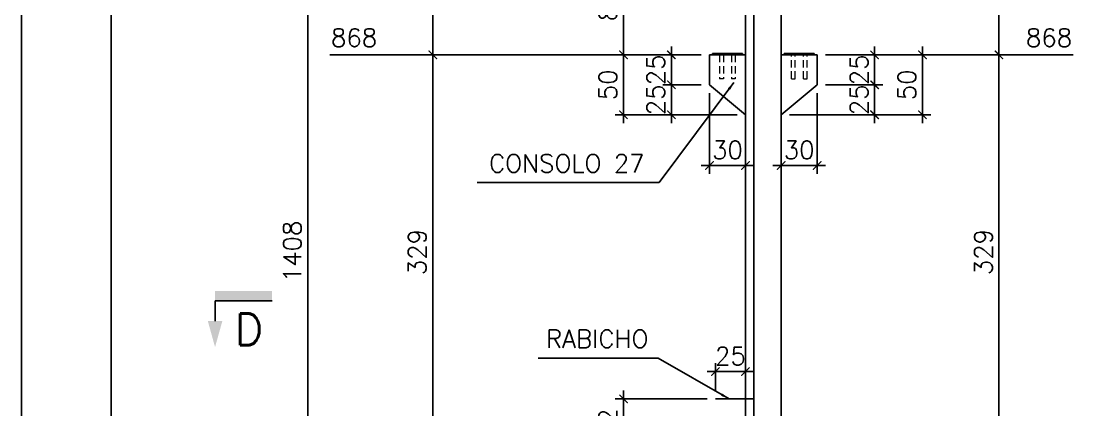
# Model space of a CAD drawing. Header units: centimetres. Extents: x 1658 to 14396, y 8294 to 11444.
# Drawn here: x 1658 to 2550, y 9952 to 10276 of the extents above; entities that cross this region are included whole.
import ezdxf

# ---------------------------------------------------------------- set-up
doc = ezdxf.new("R2010")
doc.units = ezdxf.units.CM
doc.header["$LTSCALE"] = 50
doc.header["$MEASUREMENT"] = 0
doc.header["$PDMODE"] = 67
doc.linetypes.add('DASHED', pattern=[0.75, 0.5, -0.25])
doc.linetypes.add('HIDDEN', pattern=[0.375, 0.25, -0.125])
doc.layers.add('10 TRACEJADO', color=1, linetype='DASHED', lineweight=13)
for name, color, linetype in [('COTAS-PRECON', 1, 'Continuous'), ('FORMATO-PRECON', 2, 'Continuous'), ('HACHURAS-PRECON', 1, 'Continuous'), ('IND- CORTE-PRECON', 4, 'Continuous'), ('LINHA-03-PRECON', 3, 'Continuous'), ('LINHA-04-PRECON', 4, 'Continuous'), ('TEXTO-35-PRECON', 5, 'Continuous')]:
    doc.layers.add(name, color=color, linetype=linetype)
doc.styles.add('ROMANS', font='ROMANS.SHX', dxfattribs={"oblique": 15, "height": 3})
doc.styles.get("Standard").update_dxf_attribs({"font": 'romans.shx'})
doc.dimstyles.new('ESC75-75', dxfattribs={"dimscale": 0, "dimtxt": 15, "dimasz": 7, "dimexe": 7, "dimexo": 7, "dimgap": 5.5, "dimtad": 1, "dimdec": 1, "dimdsep": 46, "dimtxsty": 'Standard', "dimblk": 'ARCHTICK', "dimcen": 0.1, "dimdle": 7, "dimclrd": 256, "dimclre": 256, "dimclrt": 2, "dimadec": 0, "dimazin": 0, "dimtfac": 1, "dimtdec": 1, "dimtix": 1, "dimtmove": 2, "dimatfit": 3, "dimfxl": 1, "dimarcsym": 0})

# ---------------------------------------------------------------- blocks, each defined once
blk = doc.blocks.new('A$C2E607E54')
at = {"layer": 'FORMATO-PRECON'}
blk.add_lwpolyline([(0, 4200), (2970, 4200), (2970, 0), (0, 0)], close=True, dxfattribs=at)
at = {"layer": 'FORMATO-PRECON', "color": 6}
blk.add_lwpolyline([(100, 3950), (2870, 3950), (2870, 100), (100, 100)], close=True, dxfattribs=at)
blk = doc.blocks.new('_ArchTick')
at = {"color": 0, "linetype": 'ByBlock', "const_width": 0.15}
blk.add_lwpolyline([(-0.5, -0.5), (0.5, 0.5)], dxfattribs=at)
blk = doc.blocks.new('*D199')
at = {"layer": 'COTAS-PRECON', "lineweight": -2, "transparency": 16777216}
for p, q in [((2001.78, 10717.61), (2001.78, 10240.61)), ((2225.75, 10710.61), (1994.78, 10710.61)), ((2225.75, 10247.61), (1994.78, 10247.61))]:
    blk.add_line(p, q, dxfattribs=at)
at = {"layer": 'Defpoints', "color": 0, "transparency": 16777216}
for p in [(2232.75, 10710.61), (2001.78, 10247.61), (2232.75, 10247.61)]:
    blk.add_point(p, dxfattribs=at)
at = {"layer": 'COTAS-PRECON', "lineweight": -2, "transparency": 16777216, "xscale": 7, "yscale": 7, "zscale": 7}
for p, rotation in [((2001.78, 10710.61), 90), ((2001.78, 10247.61), 270)]:
    blk.add_blockref('_ArchTick', p, dxfattribs=dict(at, rotation=rotation))
at = {"layer": 'COTAS-PRECON', "color": 2, "transparency": 16777216, "insert": (1988.78, 10479.11), "char_height": 15, "attachment_point": 5, "rotation": 90}
blk.add_mtext('463', dxfattribs=at)
blk = doc.blocks.new('*D200')
at = {"layer": 'COTAS-PRECON', "lineweight": -2, "transparency": 16777216}
for p, q in [((2001.78, 10254.61), (2001.78, 9911.61)), ((2225.75, 10247.61), (1994.78, 10247.61)), ((2225.75, 9918.61), (1994.78, 9918.61))]:
    blk.add_line(p, q, dxfattribs=at)
at = {"layer": 'Defpoints', "color": 0, "transparency": 16777216}
for p in [(2232.75, 10247.61), (2001.78, 9918.61), (2232.75, 9918.61)]:
    blk.add_point(p, dxfattribs=at)
at = {"layer": 'COTAS-PRECON', "lineweight": -2, "transparency": 16777216, "xscale": 7, "yscale": 7, "zscale": 7}
for p, rotation in [((2001.78, 10247.61), 90), ((2001.78, 9918.61), 270)]:
    blk.add_blockref('_ArchTick', p, dxfattribs=dict(at, rotation=rotation))
at = {"layer": 'COTAS-PRECON', "color": 2, "transparency": 16777216, "insert": (1988.78, 10083.11), "char_height": 15, "attachment_point": 5, "rotation": 90}
blk.add_mtext('329', dxfattribs=at)
blk = doc.blocks.new('*D202')
at = {"layer": 'COTAS-PRECON', "lineweight": -2, "transparency": 16777216}
for p, q in [((2200.89, 10222.61), (2200.89, 10229.61)), ((2225.75, 10222.61), (2193.89, 10222.61)), ((2200.89, 10197.61), (2200.89, 10222.61)), ((2255.75, 10197.61), (2193.89, 10197.61)), ((2200.89, 10197.61), (2200.89, 10190.61))]:
    blk.add_line(p, q, dxfattribs=at)
at = {"layer": 'Defpoints', "color": 0, "transparency": 16777216}
for p in [(2200.89, 10222.61), (2232.75, 10222.61), (2262.75, 10197.61)]:
    blk.add_point(p, dxfattribs=at)
at = {"layer": 'COTAS-PRECON', "lineweight": -2, "transparency": 16777216, "xscale": 7, "yscale": 7, "zscale": 7}
for p, rotation in [((2200.89, 10222.61), 270), ((2200.89, 10197.61), 90)]:
    blk.add_blockref('_ArchTick', p, dxfattribs=dict(at, rotation=rotation))
at = {"layer": 'COTAS-PRECON', "color": 2, "transparency": 16777216, "insert": (2187.89, 10210.11), "char_height": 15, "attachment_point": 5, "rotation": 90}
blk.add_mtext('25', dxfattribs=at)
blk = doc.blocks.new('*D203')
at = {"layer": 'COTAS-PRECON', "lineweight": -2, "transparency": 16777216}
for p, q in [((2200.89, 10247.61), (2200.89, 10254.61)), ((2225.75, 10247.61), (2193.89, 10247.61)), ((2200.89, 10222.61), (2200.89, 10247.61)), ((2225.75, 10222.61), (2193.89, 10222.61)), ((2200.89, 10222.61), (2200.89, 10215.61))]:
    blk.add_line(p, q, dxfattribs=at)
at = {"layer": 'Defpoints', "color": 0, "transparency": 16777216}
for p in [(2200.89, 10247.61), (2232.75, 10247.61), (2232.75, 10222.61)]:
    blk.add_point(p, dxfattribs=at)
at = {"layer": 'COTAS-PRECON', "lineweight": -2, "transparency": 16777216, "xscale": 7, "yscale": 7, "zscale": 7}
for p, rotation in [((2200.89, 10247.61), 270), ((2200.89, 10222.61), 90)]:
    blk.add_blockref('_ArchTick', p, dxfattribs=dict(at, rotation=rotation))
at = {"layer": 'COTAS-PRECON', "color": 2, "transparency": 16777216, "insert": (2187.89, 10235.11), "char_height": 15, "attachment_point": 5, "rotation": 90}
blk.add_mtext('25', dxfattribs=at)
blk = doc.blocks.new('*D204')
at = {"layer": 'COTAS-PRECON', "lineweight": -2, "transparency": 16777216}
for p, q in [((2160.93, 10190.61), (2160.93, 10254.61)), ((2225.75, 10247.61), (2153.93, 10247.61)), ((2255.75, 10197.61), (2153.93, 10197.61))]:
    blk.add_line(p, q, dxfattribs=at)
at = {"layer": 'Defpoints', "color": 0, "transparency": 16777216}
for p in [(2160.93, 10247.61), (2232.75, 10247.61), (2262.75, 10197.61)]:
    blk.add_point(p, dxfattribs=at)
at = {"layer": 'COTAS-PRECON', "lineweight": -2, "transparency": 16777216, "xscale": 7, "yscale": 7, "zscale": 7}
for p, rotation in [((2160.93, 10247.61), 90), ((2160.93, 10197.61), 270)]:
    blk.add_blockref('_ArchTick', p, dxfattribs=dict(at, rotation=rotation))
at = {"layer": 'COTAS-PRECON', "color": 2, "transparency": 16777216, "insert": (2147.93, 10222.61), "char_height": 15, "attachment_point": 5, "rotation": 90}
blk.add_mtext('50', dxfattribs=at)
blk = doc.blocks.new('*D205')
at = {"layer": 'COTAS-PRECON', "lineweight": -2, "transparency": 16777216}
for p, q in [((2160.93, 10240.61), (2160.93, 10336.61)), ((2230.66, 10329.61), (2153.93, 10329.61)), ((2225.75, 10247.61), (2153.93, 10247.61))]:
    blk.add_line(p, q, dxfattribs=at)
at = {"layer": 'Defpoints', "color": 0, "transparency": 16777216}
for p in [(2160.93, 10329.61), (2237.66, 10329.61), (2232.75, 10247.61)]:
    blk.add_point(p, dxfattribs=at)
at = {"layer": 'COTAS-PRECON', "lineweight": -2, "transparency": 16777216, "xscale": 7, "yscale": 7, "zscale": 7}
for p, rotation in [((2160.93, 10329.61), 90), ((2160.93, 10247.61), 270)]:
    blk.add_blockref('_ArchTick', p, dxfattribs=dict(at, rotation=rotation))
at = {"layer": 'COTAS-PRECON', "color": 2, "transparency": 16777216, "insert": (2147.93, 10288.61), "char_height": 15, "attachment_point": 5, "rotation": 90}
blk.add_mtext('82', dxfattribs=at)
blk = doc.blocks.new('*D206')
at = {"layer": 'COTAS-PRECON', "lineweight": -2, "transparency": 16777216}
for p, q in [((2232.75, 10215.61), (2232.75, 10148.29)), ((2232.75, 10155.29), (2225.75, 10155.29)), ((2232.75, 10155.29), (2262.75, 10155.29)), ((2262.75, 10155.29), (2269.75, 10155.29))]:
    blk.add_line(p, q, dxfattribs=at)
at = {"layer": 'Defpoints', "color": 0, "transparency": 16777216}
for p in [(2232.75, 10222.61), (2262.75, 10155.29), (2262.75, 10155.29)]:
    blk.add_point(p, dxfattribs=at)
at = {"layer": 'COTAS-PRECON', "lineweight": -2, "transparency": 16777216, "xscale": 7, "yscale": 7, "zscale": 7}
blk.add_blockref('_ArchTick', (2232.75, 10155.29), dxfattribs=at)
at = {"layer": 'COTAS-PRECON', "lineweight": -2, "transparency": 16777216, "xscale": 7, "yscale": 7, "zscale": 7, "rotation": 180}
blk.add_blockref('_ArchTick', (2262.75, 10155.29), dxfattribs=at)
at = {"layer": 'COTAS-PRECON', "color": 2, "transparency": 16777216, "insert": (2247.75, 10168.29), "char_height": 15, "attachment_point": 5}
blk.add_mtext('30', dxfattribs=at)
blk = doc.blocks.new('*D211')
at = {"layer": 'COTAS-PRECON', "lineweight": -2, "transparency": 16777216}
for p, q in [((2230.66, 9960.61), (2153.93, 9960.61)), ((2160.93, 9911.61), (2160.93, 9967.61)), ((2225.75, 9918.61), (2153.93, 9918.61))]:
    blk.add_line(p, q, dxfattribs=at)
at = {"layer": 'Defpoints', "color": 0, "transparency": 16777216}
for p in [(2160.93, 9960.61), (2237.66, 9960.61), (2232.75, 9918.61)]:
    blk.add_point(p, dxfattribs=at)
at = {"layer": 'COTAS-PRECON', "lineweight": -2, "transparency": 16777216, "xscale": 7, "yscale": 7, "zscale": 7}
for p, rotation in [((2160.93, 9960.61), 90), ((2160.93, 9918.61), 270)]:
    blk.add_blockref('_ArchTick', p, dxfattribs=dict(at, rotation=rotation))
at = {"layer": 'COTAS-PRECON', "color": 2, "transparency": 16777216, "insert": (2147.93, 9939.61), "char_height": 15, "attachment_point": 5, "rotation": 90}
blk.add_mtext('42', dxfattribs=at)
blk = doc.blocks.new('*D212')
at = {"layer": 'COTAS-PRECON', "lineweight": -2, "transparency": 16777216}
blk.add_line((1994.78, 10247.6), (1915.85, 10247.6), dxfattribs=at)
at = {"layer": 'Defpoints', "color": 0, "transparency": 16777216}
for p in [(1915.85, 10247.6), (2001.78, 10247.6), (2277.75, 9379.61)]:
    blk.add_point(p, dxfattribs=at)
at = {"layer": 'COTAS-PRECON', "color": 2, "transparency": 16777216, "insert": (1936.05, 10261.89), "char_height": 15, "attachment_point": 5}
blk.add_mtext('868', dxfattribs=at)
blk = doc.blocks.new('*D218')
at = {"layer": 'COTAS-PRECON', "lineweight": -2, "transparency": 16777216}
blk.add_line((1994.78, 10710.6), (1915.85, 10710.6), dxfattribs=at)
at = {"layer": 'Defpoints', "color": 0, "transparency": 16777216}
for p in [(1915.85, 10710.6), (2001.78, 10710.6), (2277.75, 9379.61)]:
    blk.add_point(p, dxfattribs=at)
at = {"layer": 'COTAS-PRECON', "color": 2, "transparency": 16777216, "insert": (1939.08, 10724.89), "char_height": 15, "attachment_point": 5}
blk.add_mtext('1331', dxfattribs=at)
blk = doc.blocks.new('*D221')
at = {"layer": 'COTAS-PRECON', "lineweight": -2, "transparency": 16777216}
for p, q in [((1897.51, 10794.61), (1897.51, 9372.61)), ((2255.66, 10787.61), (1890.51, 10787.61)), ((2255.75, 9379.61), (1890.51, 9379.61))]:
    blk.add_line(p, q, dxfattribs=at)
at = {"layer": 'Defpoints', "color": 0, "transparency": 16777216}
for p in [(2262.66, 10787.61), (1897.51, 9379.61), (2262.75, 9379.61)]:
    blk.add_point(p, dxfattribs=at)
at = {"layer": 'COTAS-PRECON', "lineweight": -2, "transparency": 16777216, "xscale": 7, "yscale": 7, "zscale": 7}
for p, rotation in [((1897.51, 10787.61), 90), ((1897.51, 9379.61), 270)]:
    blk.add_blockref('_ArchTick', p, dxfattribs=dict(at, rotation=rotation))
at = {"layer": 'COTAS-PRECON', "color": 2, "transparency": 16777216, "insert": (1884.51, 10083.61), "char_height": 15, "attachment_point": 5, "rotation": 90}
blk.add_mtext('1408', dxfattribs=at)
blk = doc.blocks.new('*D222')
at = {"layer": 'COTAS-PRECON', "lineweight": -2, "transparency": 16777216}
blk.add_line((1890.51, 10787.61), (1833.07, 10787.61), dxfattribs=at)
at = {"layer": 'Defpoints', "color": 0, "transparency": 16777216}
for p in [(1833.07, 10787.61), (1897.51, 10787.61), (2277.66, 9379.61)]:
    blk.add_point(p, dxfattribs=at)
at = {"layer": 'COTAS-PRECON', "color": 2, "transparency": 16777216, "insert": (1856.3, 10801.89), "char_height": 15, "attachment_point": 5}
blk.add_mtext('1408', dxfattribs=at)
blk = doc.blocks.new('*D224')
at = {"layer": 'COTAS-PRECON', "lineweight": -2, "transparency": 16777216}
for p, q in [((2474.3, 10717.61), (2474.3, 10240.61)), ((2329.57, 10710.61), (2481.3, 10710.61)), ((2329.57, 10247.61), (2481.3, 10247.61))]:
    blk.add_line(p, q, dxfattribs=at)
at = {"layer": 'Defpoints', "color": 0, "transparency": 16777216}
for p in [(2322.57, 10710.61), (2322.57, 10247.61), (2474.3, 10247.61)]:
    blk.add_point(p, dxfattribs=at)
at = {"layer": 'COTAS-PRECON', "lineweight": -2, "transparency": 16777216, "xscale": 7, "yscale": 7, "zscale": 7}
for p, rotation in [((2474.3, 10710.61), 90), ((2474.3, 10247.61), 270)]:
    blk.add_blockref('_ArchTick', p, dxfattribs=dict(at, rotation=rotation))
at = {"layer": 'COTAS-PRECON', "color": 2, "transparency": 16777216, "insert": (2461.3, 10479.11), "char_height": 15, "attachment_point": 5, "rotation": 90}
blk.add_mtext('463', dxfattribs=at)
blk = doc.blocks.new('*D225')
at = {"layer": 'COTAS-PRECON', "lineweight": -2, "transparency": 16777216}
for p, q in [((2474.3, 10254.61), (2474.3, 9911.61)), ((2329.57, 10247.61), (2481.3, 10247.61)), ((2329.57, 9918.61), (2481.3, 9918.61))]:
    blk.add_line(p, q, dxfattribs=at)
at = {"layer": 'Defpoints', "color": 0, "transparency": 16777216}
for p in [(2322.57, 10247.61), (2322.57, 9918.61), (2474.3, 9918.61)]:
    blk.add_point(p, dxfattribs=at)
at = {"layer": 'COTAS-PRECON', "lineweight": -2, "transparency": 16777216, "xscale": 7, "yscale": 7, "zscale": 7}
for p, rotation in [((2474.3, 10247.61), 90), ((2474.3, 9918.61), 270)]:
    blk.add_blockref('_ArchTick', p, dxfattribs=dict(at, rotation=rotation))
at = {"layer": 'COTAS-PRECON', "color": 2, "transparency": 16777216, "insert": (2461.3, 10083.11), "char_height": 15, "attachment_point": 5, "rotation": 90}
blk.add_mtext('329', dxfattribs=at)
blk = doc.blocks.new('*D227')
at = {"layer": 'COTAS-PRECON', "lineweight": -2, "transparency": 16777216}
for p, q in [((2370.52, 10222.61), (2370.52, 10229.61)), ((2329.57, 10222.61), (2377.52, 10222.61)), ((2370.52, 10197.61), (2370.52, 10222.61)), ((2299.57, 10197.61), (2377.52, 10197.61)), ((2370.52, 10197.61), (2370.52, 10190.61))]:
    blk.add_line(p, q, dxfattribs=at)
at = {"layer": 'Defpoints', "color": 0, "transparency": 16777216}
for p in [(2322.57, 10222.61), (2370.52, 10222.61), (2292.57, 10197.61)]:
    blk.add_point(p, dxfattribs=at)
at = {"layer": 'COTAS-PRECON', "lineweight": -2, "transparency": 16777216, "xscale": 7, "yscale": 7, "zscale": 7}
for p, rotation in [((2370.52, 10222.61), 270), ((2370.52, 10197.61), 90)]:
    blk.add_blockref('_ArchTick', p, dxfattribs=dict(at, rotation=rotation))
at = {"layer": 'COTAS-PRECON', "color": 2, "transparency": 16777216, "insert": (2357.52, 10210.11), "char_height": 15, "attachment_point": 5, "rotation": 90}
blk.add_mtext('25', dxfattribs=at)
blk = doc.blocks.new('*D228')
at = {"layer": 'COTAS-PRECON', "lineweight": -2, "transparency": 16777216}
for p, q in [((2370.52, 10247.61), (2370.52, 10254.61)), ((2329.57, 10247.61), (2377.52, 10247.61)), ((2370.52, 10222.61), (2370.52, 10247.61)), ((2329.57, 10222.61), (2377.52, 10222.61)), ((2370.52, 10222.61), (2370.52, 10215.61))]:
    blk.add_line(p, q, dxfattribs=at)
at = {"layer": 'Defpoints', "color": 0, "transparency": 16777216}
for p in [(2322.57, 10247.61), (2370.52, 10247.61), (2322.57, 10222.61)]:
    blk.add_point(p, dxfattribs=at)
at = {"layer": 'COTAS-PRECON', "lineweight": -2, "transparency": 16777216, "xscale": 7, "yscale": 7, "zscale": 7}
for p, rotation in [((2370.52, 10247.61), 270), ((2370.52, 10222.61), 90)]:
    blk.add_blockref('_ArchTick', p, dxfattribs=dict(at, rotation=rotation))
at = {"layer": 'COTAS-PRECON', "color": 2, "transparency": 16777216, "insert": (2357.52, 10235.11), "char_height": 15, "attachment_point": 5, "rotation": 90}
blk.add_mtext('25', dxfattribs=at)
blk = doc.blocks.new('*D229')
at = {"layer": 'COTAS-PRECON', "lineweight": -2, "transparency": 16777216}
for p, q in [((2410.48, 10190.61), (2410.48, 10254.61)), ((2329.57, 10247.61), (2417.48, 10247.61)), ((2299.57, 10197.61), (2417.48, 10197.61))]:
    blk.add_line(p, q, dxfattribs=at)
at = {"layer": 'Defpoints', "color": 0, "transparency": 16777216}
for p in [(2322.57, 10247.61), (2410.48, 10247.61), (2292.57, 10197.61)]:
    blk.add_point(p, dxfattribs=at)
at = {"layer": 'COTAS-PRECON', "lineweight": -2, "transparency": 16777216, "xscale": 7, "yscale": 7, "zscale": 7}
for p, rotation in [((2410.48, 10247.61), 90), ((2410.48, 10197.61), 270)]:
    blk.add_blockref('_ArchTick', p, dxfattribs=dict(at, rotation=rotation))
at = {"layer": 'COTAS-PRECON', "color": 2, "transparency": 16777216, "insert": (2397.48, 10222.61), "char_height": 15, "attachment_point": 5, "rotation": 90}
blk.add_mtext('50', dxfattribs=at)
blk = doc.blocks.new('*D230')
at = {"layer": 'COTAS-PRECON', "lineweight": -2, "transparency": 16777216}
for p, q in [((2322.57, 10215.61), (2322.57, 10148.29)), ((2292.57, 10155.29), (2285.57, 10155.29)), ((2322.57, 10155.29), (2292.57, 10155.29)), ((2322.57, 10155.29), (2329.57, 10155.29))]:
    blk.add_line(p, q, dxfattribs=at)
at = {"layer": 'Defpoints', "color": 0, "transparency": 16777216}
for p in [(2322.57, 10222.61), (2292.57, 10155.29), (2292.57, 10155.29)]:
    blk.add_point(p, dxfattribs=at)
at = {"layer": 'COTAS-PRECON', "lineweight": -2, "transparency": 16777216, "xscale": 7, "yscale": 7, "zscale": 7}
blk.add_blockref('_ArchTick', (2292.57, 10155.29), dxfattribs=at)
at = {"layer": 'COTAS-PRECON', "lineweight": -2, "transparency": 16777216, "xscale": 7, "yscale": 7, "zscale": 7, "rotation": 180}
blk.add_blockref('_ArchTick', (2322.57, 10155.29), dxfattribs=at)
at = {"layer": 'COTAS-PRECON', "color": 2, "transparency": 16777216, "insert": (2307.57, 10168.29), "char_height": 15, "attachment_point": 5}
blk.add_mtext('30', dxfattribs=at)
blk = doc.blocks.new('*D235')
at = {"layer": 'COTAS-PRECON', "lineweight": -2, "transparency": 16777216}
blk.add_line((2481.3, 10247.6), (2536.29, 10247.6), dxfattribs=at)
at = {"layer": 'Defpoints', "color": 0, "transparency": 16777216}
for p in [(2474.3, 10247.6), (2536.29, 10247.6), (2277.57, 9379.61)]:
    blk.add_point(p, dxfattribs=at)
at = {"layer": 'COTAS-PRECON', "color": 2, "transparency": 16777216, "insert": (2516.09, 10261.89), "char_height": 15, "attachment_point": 5}
blk.add_mtext('868', dxfattribs=at)
blk = doc.blocks.new('*D241')
at = {"layer": 'COTAS-PRECON', "lineweight": -2, "transparency": 16777216}
blk.add_line((2481.3, 10710.6), (2536.29, 10710.6), dxfattribs=at)
at = {"layer": 'Defpoints', "color": 0, "transparency": 16777216}
for p in [(2474.3, 10710.6), (2536.29, 10710.6), (2277.57, 9379.61)]:
    blk.add_point(p, dxfattribs=at)
at = {"layer": 'COTAS-PRECON', "color": 2, "transparency": 16777216, "insert": (2510.98, 10724.89), "char_height": 15, "attachment_point": 5}
blk.add_mtext('1331', dxfattribs=at)
blk = doc.blocks.new('*D252')
at = {"layer": 'COTAS-PRECON', "lineweight": -2, "transparency": 16777216}
for p, q in [((2237.66, 9967.61), (2237.66, 9990.38)), ((2237.66, 9983.38), (2230.66, 9983.38)), ((2237.66, 9983.38), (2262.66, 9983.38)), ((2262.66, 9983.38), (2269.66, 9983.38))]:
    blk.add_line(p, q, dxfattribs=at)
at = {"layer": 'Defpoints', "color": 0, "transparency": 16777216}
for p in [(2262.66, 9983.38), (2262.66, 9983.38), (2237.66, 9960.61)]:
    blk.add_point(p, dxfattribs=at)
at = {"layer": 'COTAS-PRECON', "lineweight": -2, "transparency": 16777216, "xscale": 7, "yscale": 7, "zscale": 7}
blk.add_blockref('_ArchTick', (2237.66, 9983.38), dxfattribs=at)
at = {"layer": 'COTAS-PRECON', "lineweight": -2, "transparency": 16777216, "xscale": 7, "yscale": 7, "zscale": 7, "rotation": 180}
blk.add_blockref('_ArchTick', (2262.66, 9983.38), dxfattribs=at)
at = {"layer": 'COTAS-PRECON', "color": 2, "transparency": 16777216, "insert": (2250.16, 9996.38), "char_height": 15, "attachment_point": 5}
blk.add_mtext('25', dxfattribs=at)
blk = doc.blocks.new('IND-CORTE-')
at = {"layer": 'IND- CORTE-PRECON', "color": 1}
for p, q in [((-11.2, 63.5), (-33.6, 63.5)), ((-11.2, 0), (-11.2, 63.5))]:
    blk.add_line(p, q, dxfattribs=at)
for points in [[(-33.6, 71.5), (-62.5, 63.5), (-33.6, 55.4)], [(0, 0), (-11.2, 0), (0, 63.5), (-11.2, 63.5)]]:
    blk.add_solid(points, dxfattribs=at)
at = {"layer": 'IND- CORTE-PRECON', "linetype": 'Continuous', "style": 'ROMANS', "flags": 8}
blk.add_attdef('B', (-57.7, 9.1), '', height=35, dxfattribs=at)

msp = doc.modelspace()

# ---------------------------------------------------------------- linework, layer by layer
at = {"layer": '10 TRACEJADO', "linetype": 'HIDDEN', "ltscale": 0.5, "extrusion": (0, 1, 0)}
for p, q in [((2241.06, 10248.61, 0.02), (2241.06, 10247.61, 0.02)), ((2241.06, 10247.61, 0.02), (2241.06, 10227.61, 0.02)), ((2244.26, 10248.61, 0.02), (2244.26, 10247.61, 0.02)), ((2244.26, 10247.61, 0.02), (2244.26, 10227.61, 0.02)), ((2251.06, 10248.61, 0.02), (2251.06, 10247.61, 0.02)), ((2251.06, 10247.61, 0.02), (2251.06, 10227.61, 0.02)), ((2254.26, 10248.61, 0.02), (2254.26, 10247.61, 0.02)), ((2254.26, 10247.61, 0.02), (2254.26, 10227.61, 0.02)), ((2301.06, 10247.61, 0.02), (2301.06, 10248.61, 0.02)), ((2301.06, 10227.61, 0.02), (2301.06, 10247.61, 0.02)), ((2304.26, 10247.61, 0.02), (2304.26, 10248.61, 0.02)), ((2304.26, 10227.61, 0.02), (2304.26, 10247.61, 0.02)), ((2311.06, 10247.61, 0.02), (2311.06, 10248.61, 0.02)), ((2311.06, 10227.61, 0.02), (2311.06, 10247.61, 0.02)), ((2314.26, 10247.61, 0.02), (2314.26, 10248.61, 0.02)), ((2314.26, 10227.61, 0.02), (2314.26, 10247.61, 0.02)), ((2244.26, 10227.61, 0.02), (2241.06, 10227.61, 0.02)), ((2254.26, 10227.61, 0.02), (2251.06, 10227.61, 0.02)), ((2301.06, 10227.61, 0.02), (2304.26, 10227.61, 0.02)), ((2311.06, 10227.61, 0.02), (2314.26, 10227.61, 0.02))]:
    msp.add_line(p, q, dxfattribs=at)
at = {"layer": 'LINHA-03-PRECON', "extrusion": (0, 1, 0)}
for p, q in [((2262.66, 10787.61, 0.02), (2262.66, 9509.61, 0.02)), ((2292.66, 10787.61, 0.02), (2292.66, 9509.61, 0.02)), ((2232.66, 10222.61, 0.02), (2232.66, 10247.61, 0.02)), ((2232.66, 10247.61, 0.02), (2262.66, 10247.61, 0.02)), ((2260.16, 10248.61, 0.02), (2235.16, 10248.61, 0.02)), ((2235.16, 10248.61, 0.02), (2235.16, 10247.61, 0.02)), ((2260.16, 10248.61, 0.02), (2260.16, 10247.61, 0.02)), ((2322.66, 10247.61, 0.02), (2292.66, 10247.61, 0.02)), ((2295.16, 10248.61, 0.02), (2320.16, 10248.61, 0.02)), ((2295.16, 10248.61, 0.02), (2295.16, 10247.61, 0.02)), ((2320.16, 10248.61, 0.02), (2320.16, 10247.61, 0.02)), ((2322.66, 10222.61, 0.02), (2322.66, 10247.61, 0.02)), ((2262.66, 10197.61, 0.02), (2232.66, 10222.61, 0.02)), ((2292.66, 10197.61, 0.02), (2322.66, 10222.61, 0.02))]:
    msp.add_line(p, q, dxfattribs=at)
at = {"layer": 'LINHA-04-PRECON', "extrusion": (0, 1, 0)}
msp.add_line((2269.66, 10784.61, 0.02), (2269.66, 9529.61, 0.02), dxfattribs=at)
at = {"layer": 'LINHA-04-PRECON'}
msp.add_line((2237.66, 9960.61, 0.02), (2269.66, 9960.61, 0.02), dxfattribs=at)

# ---------------------------------------------------------------- block references
at = {"layer": 'HACHURAS-PRECON', "xscale": 0.7499999999999996, "yscale": 0.7499999999999996, "zscale": 0.7499999999999996}
msp.add_blockref('A$C2E607E54', (1658.36, 8293.94), dxfattribs=at)
at = {"layer": 'TEXTO-35-PRECON', "linetype": 'ByBlock'}
ref = msp.add_blockref('IND-CORTE-', (1867.64, 10050.68, 0.02), dxfattribs=dict(at, xscale=0.75, yscale=0.75, zscale=0.75, rotation=90.00000000000001))
ref.add_attrib('B', 'D', (1836.47, 10005.52, 0.02), dxfattribs={"layer": 'IND- CORTE-PRECON', "color": 5, "linetype": 'Continuous', "height": 26.25, "style": 'ROMANS', "flags": 8})

# ---------------------------------------------------------------- texts
at = {"layer": 'COTAS-PRECON', "color": 2, "char_height": 15, "attachment_point": 5}
for s, insert in [('\\A1;CONSOLO 27', (2113.63, 10157.09, 0.04)), ('\\A1;RABICHO', (2139.02, 10010.71, 0.04))]:
    msp.add_mtext(s, dxfattribs=dict(at, insert=insert))

# ---------------------------------------------------------------- dimensions: what is measured, and where the dimension line sits
at = {"layer": 'COTAS-PRECON'}
for feature_location, offset, origin, picture, middle in [((1897.51, 10787.61, 0.02), (-64.44, 0), (2277.66, 9379.61, 0.02), '*D222', (1856.3, 10801.89, 0.02)), ((2001.78, 10710.6, 0.02), (-85.93, 0), (2277.75, 9379.61, 0.02), '*D218', (1939.08, 10724.89, 0.02)), ((2474.3, 10710.6, 0.02), (62, 0), (2277.57, 9379.61, 0.02), '*D241', (2510.98, 10724.89, 0.02)), ((2001.78, 10247.6, 0.02), (-85.93, 0), (2277.75, 9379.61, 0.02), '*D212', (1936.05, 10261.89, 0.02)), ((2474.3, 10247.6, 0.02), (62, 0), (2277.57, 9379.61, 0.02), '*D235', (2516.09, 10261.89, 0.02))]:
    dim = msp.add_ordinate_dim(feature_location=feature_location, offset=offset, dtype=0, origin=origin, dimstyle='ESC75-75', override={"dimscale": 1}, dxfattribs=at)
    dim.commit()
    dim.dimension.update_dxf_attribs({"geometry": picture, "text_midpoint": middle})
for base, p1, p2, angle, picture, middle in [((1897.51, 9379.61, 0.02), (2262.66, 10787.61, 0.02), (2262.75, 9379.61, 0.02), 90, '*D221', (1884.51, 10083.61, 0.02)), ((2001.78, 10247.61, 0.02), (2232.75, 10710.61, 0.02), (2232.75, 10247.61, 0.02), 90, '*D199', (1988.78, 10479.11, 0.02)), ((2474.3, 10247.61, 0.02), (2322.57, 10710.61, 0.02), (2322.57, 10247.61, 0.02), 90, '*D224', (2461.3, 10479.11, 0.02)), ((2160.93, 10329.61, 0.02), (2232.75, 10247.61, 0.02), (2237.66, 10329.61, 0.02), 90, '*D205', (2147.93, 10288.61, 0.02)), ((2001.78, 9918.61, 0.02), (2232.75, 10247.61, 0.02), (2232.75, 9918.61, 0.02), 90, '*D200', (1988.78, 10083.11, 0.02)), ((2160.93, 10247.61, 0.02), (2262.75, 10197.61, 0.02), (2232.75, 10247.61, 0.02), 90, '*D204', (2147.93, 10222.61, 0.02)), ((2200.89, 10247.61, 0.02), (2232.75, 10222.61, 0.02), (2232.75, 10247.61, 0.02), 90, '*D203', (2187.89, 10235.11, 0.02)), ((2410.48, 10247.61, 0.02), (2292.57, 10197.61, 0.02), (2322.57, 10247.61, 0.02), 90, '*D229', (2397.48, 10222.61, 0.02)), ((2474.3, 9918.61, 0.02), (2322.57, 10247.61, 0.02), (2322.57, 9918.61, 0.02), 90, '*D225', (2461.3, 10083.11, 0.02)), ((2370.52, 10247.61, 0.02), (2322.57, 10222.61, 0.02), (2322.57, 10247.61, 0.02), 90, '*D228', (2357.52, 10235.11, 0.02)), ((2200.89, 10222.61, 0.02), (2262.75, 10197.61, 0.02), (2232.75, 10222.61, 0.02), 90, '*D202', (2187.89, 10210.11, 0.02)), ((2370.52, 10222.61, 0.02), (2292.57, 10197.61, 0.02), (2322.57, 10222.61, 0.02), 90, '*D227', (2357.52, 10210.11, 0.02)), ((2292.57, 10155.29, 0.02), (2322.57, 10222.61, 0.02), (2292.57, 10155.29, 0.02), 180, '*D230', (2307.57, 10168.29, 0.02)), ((2262.66, 9983.38, 0.02), (2237.66, 9960.61, 0.02), (2262.66, 9983.38, 0.02), 180, '*D252', (2250.16, 9996.38, 0.02)), ((2160.93, 9960.61, 0.02), (2232.75, 9918.61, 0.02), (2237.66, 9960.61, 0.02), 90, '*D211', (2147.93, 9939.61, 0.02))]:
    dim = msp.add_linear_dim(base=base, p1=p1, p2=p2, angle=angle, dimstyle='ESC75-75', override={"dimscale": 1}, dxfattribs=at)
    dim.commit()
    dim.dimension.update_dxf_attribs({"geometry": picture, "text_midpoint": middle})
dim = msp.add_linear_dim(base=(2262.75, 10155.29, 0.02), p1=(2232.75, 10222.61, 0.02), p2=(2262.75, 10155.29, 0.02), dimstyle='ESC75-75', override={"dimscale": 1}, dxfattribs=at)
dim.commit()
dim.dimension.update_dxf_attribs({"geometry": '*D206', "text_midpoint": (2247.75, 10168.29, 0.02)})

# ---------------------------------------------------------------- leaders
for points in [[(2253.16, 10224.61, 0.02), (2190.83, 10141.11, 0.02), (2038.88, 10141.11, 0.02)], [(2249.09, 9960.61, 0.02), (2189.94, 9994.72, 0.02), (2089.75, 9994.72, 0.02)]]:
    msp.add_leader(points, dimstyle='ESC75-75', override={"dimscale": 1}, dxfattribs=at)

doc.saveas('drawing.dxf')
